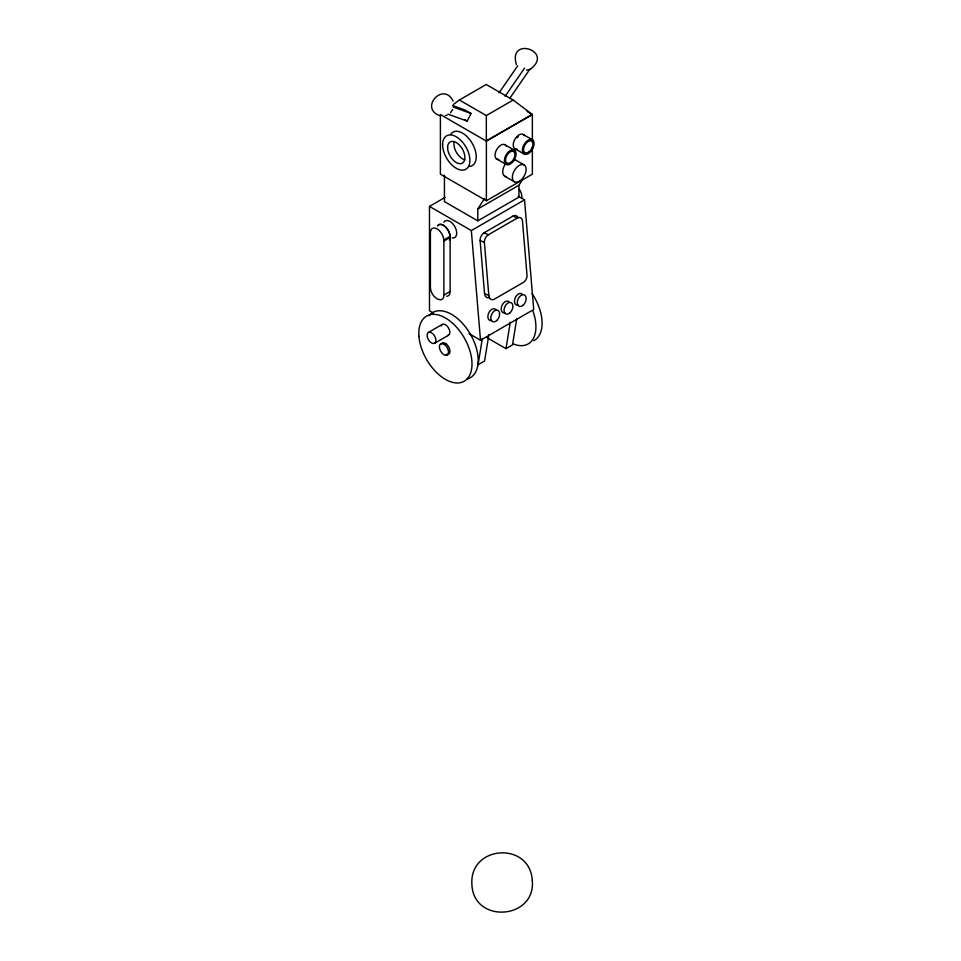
<?xml version="1.0" encoding="UTF-8"?>
<svg xmlns="http://www.w3.org/2000/svg" width="961" height="961" viewBox="0 0 961 961"><rect width="100%" height="100%" fill="white"/><g stroke="black" fill="none" stroke-linecap="round" stroke-linejoin="round"><path stroke-width="1.44" d="M437.399 226.027A9.514 5.502 60 0 1 445.159 226.64A9.514 5.502 60 0 1 450.072 237.427L443.826 241.031L443.886 239.962L450.132 236.358A9.562 5.526 60 0 0 445.52 226.844A9.562 5.526 60 0 0 438.276 224.946M482.374 338.356L478.073 364.772L484.584 361.012L488.885 334.596M487.167 337.791L505.979 348.663L510.279 322.247M516.79 318.487L512.489 344.903L505.979 348.663M452.667 109.518L450.421 112.809M447.994 114.167L467.214 121.11L471.034 113.482L464.98 109.998L452.619 105.53M444.438 175.154L444.438 201.618L477.773 220.862L477.773 209.005L484.536 198.434M477.773 209.005L518.952 185.233L522.712 179.359M499.095 92.809L517.715 65.768M505.15 96.292L524.61 68.039M509.642 98.527L529.955 69.036M453.424 104.485L459.37 100.004L486.23 84.496L513.174 100.052L532.202 114.419L486.338 140.895L486.314 115.56L459.37 100.004M486.314 115.56L513.174 100.052M532.37 147.357L532.37 174.181L486.386 200.741L440.39 174.181L440.39 114.551L486.386 141.111L532.37 114.551L527.084 111.464M433.315 312.986L429.483 310.775L429.483 206.411L445.051 197.413M477.773 220.862L518.952 197.101L518.952 185.233M429.483 206.411L471.334 230.568L524.538 199.852L533.715 309.514L480.512 340.23L469.028 333.599M489.521 297.538A7.76 4.913 -65.3 0 1 484.548 293.585L480.104 240.478A6.271 3.964 -65.3 0 1 484.104 232.79L513.018 216.093A6.679 4.228 -65.3 0 1 518.003 217.871M488.825 295.556L484.38 242.436A6.271 3.964 -65.3 0 1 488.368 234.748L517.294 218.051A6.679 4.228 -65.3 0 1 522.424 220.477L527.06 275.903A5.91 3.736 -65.3 0 1 523.997 282.029L493.798 299.496A7.76 4.913 -65.3 0 1 488.825 295.556L484.548 293.585M443.826 241.031A9.514 5.502 60 0 0 437.111 228.91A9.514 5.502 60 0 0 430.396 233.271L430.396 287.267A9.538 5.514 60 0 0 433.759 295.964L437.135 298.955L440.51 299.856A9.538 5.514 60 0 0 443.886 295.063L450.132 291.447L450.132 236.358L450.024 238.328A9.562 5.526 60 0 1 449.46 239.95M428.462 332.398L442.372 324.362M434.564 343.305A6.259 3.616 60 0 0 432.75 333.671A6.259 3.616 60 0 0 427.213 336.578A6.259 3.616 60 0 0 434.564 343.305L448.487 335.269M444.354 344.458L445.784 343.63A6.439 3.712 60 0 1 449.88 350.309L449.94 351.714A6.439 3.712 60 0 1 446.192 354.285M530.388 69.168C554.581 51.029 507.708 35.713 516.393 64.603M445.544 115.62L447.141 115.116M526.544 70.105L528.778 69.66M453.184 107.043L471.034 113.482M439.537 115.608C419.032 107.8 443.682 81.241 453.039 101.097M513.018 216.093L517.294 218.051M484.104 232.79L488.368 234.748M480.104 240.478L484.38 242.436M523.577 134.696L532.754 139.994A8.277 4.781 -60 0 1 529.199 153.003A8.277 4.781 -60 0 1 522.748 147.694A8.277 4.781 -60 0 1 532.754 139.994M464.8 119.717L467.214 121.11M514.543 148.511L523.721 153.808M505.39 144.991L514.76 150.397A8.277 4.781 -60 0 1 511.204 163.406A8.277 4.781 -60 0 1 504.753 158.097A8.277 4.781 -60 0 1 514.76 150.397M523.949 164.824L514.327 159.262A9.754 5.634 -60 0 1 515.468 160.211M496.356 158.805L505.726 164.211M504.897 176.319L514.519 181.881M518.195 196.188L524.538 199.852M471.334 230.568L480.512 340.23M532.37 114.551L532.37 141.387M486.386 141.111L486.386 200.741M443.886 239.962L443.886 295.063M428.99 315.809A37.623 21.731 60 0 1 469.773 333.155A37.623 21.731 60 0 1 467.07 378.994M441.123 344.374A6.439 3.712 60 0 1 445.784 343.63M441.183 325.935A6.259 3.616 60 0 1 448.198 327.437A6.259 3.616 60 0 1 447.55 335.521M532.802 310.691A37.311 21.538 60 0 1 513.27 343.918M532.07 293.585A37.311 21.538 60 0 1 533.751 340.687M519.348 189.329A9.514 5.502 60 0 1 521.751 198.266M443.874 222.291A9.562 5.526 60 0 1 455.009 226.964A9.562 5.526 60 0 1 452.163 237.884M450.132 291.447A9.538 5.514 60 0 1 446.757 296.252M464.8 159.838A12.229 7.063 60 0 1 454.205 141.483M450.733 134.192A19.304 11.148 60 0 1 472.211 143.321A19.304 11.148 60 0 1 469.388 166.493M498.819 159.406A8.277 4.781 -60 0 1 496.597 149.76A8.277 4.781 -60 0 1 506.207 146.012M506.363 176.692A9.754 5.634 -60 0 1 505.979 163.13M517.006 149.123A8.277 4.781 -60 0 1 514.784 139.465A8.277 4.781 -60 0 1 524.394 135.729M517.102 137.759A6.691 3.868 -60 0 1 518.279 136.666M491.6 320.506A6.271 3.964 -65.3 0 1 488.524 313.442A6.271 3.964 -65.3 0 1 495.936 309.778M504.909 312.818A6.271 3.964 -65.3 0 1 501.834 305.766A6.271 3.964 -65.3 0 1 509.234 302.102M518.207 305.142A6.271 3.964 -65.3 0 1 515.132 298.09A6.271 3.964 -65.3 0 1 522.532 294.414M532.298 880.324C536.022 919.593 473.833 924.038 471.923 884.913C468.788 845.199 529.715 840.887 532.298 880.324M448.511 352.543L448.451 351.137A6.439 3.712 60 0 0 443.766 344.098A6.439 3.712 60 0 0 439.429 346.404L439.489 347.798A6.439 3.712 60 0 0 444.174 354.837A6.439 3.712 60 0 0 448.511 352.543M418.924 336.362A37.623 21.731 60 0 0 460.896 382.562A37.623 21.731 60 0 0 456.379 327.004A37.623 21.731 60 0 0 418.924 336.362M442.601 144.655A19.304 11.148 60 0 0 463.07 170.133A19.304 11.148 60 0 0 463.07 142.829A19.304 11.148 60 0 0 442.601 144.655M447.598 147.55A12.229 7.063 60 0 0 460.571 163.682A12.229 7.063 60 0 0 460.571 146.384A12.229 7.063 60 0 0 447.598 147.55M511.024 162.241A6.691 3.868 -60 0 0 513.895 151.718A6.691 3.868 -60 0 0 505.81 157.94A6.691 3.868 -60 0 0 511.024 162.241M529.018 151.838A6.691 3.868 -60 0 0 531.889 141.315A6.691 3.868 -60 0 0 523.805 147.538A6.691 3.868 -60 0 0 529.018 151.838M519.457 181.173A9.754 5.634 -60 0 0 525.09 165.772A9.754 5.634 -60 0 0 513.162 173.1A9.754 5.634 -60 0 0 519.457 181.173M523.301 305.105A6.271 3.964 -65.3 0 0 524.538 295.003A6.271 3.964 -65.3 0 0 517.318 301.694A6.271 3.964 -65.3 0 0 523.301 305.105M510.051 312.805A6.271 3.964 -65.3 0 0 511.288 302.703A6.271 3.964 -65.3 0 0 504.069 309.394A6.271 3.964 -65.3 0 0 510.051 312.805M496.789 320.506A6.271 3.964 -65.3 0 0 498.026 310.403A6.271 3.964 -65.3 0 0 490.819 317.094A6.271 3.964 -65.3 0 0 496.789 320.506"/></g></svg>
